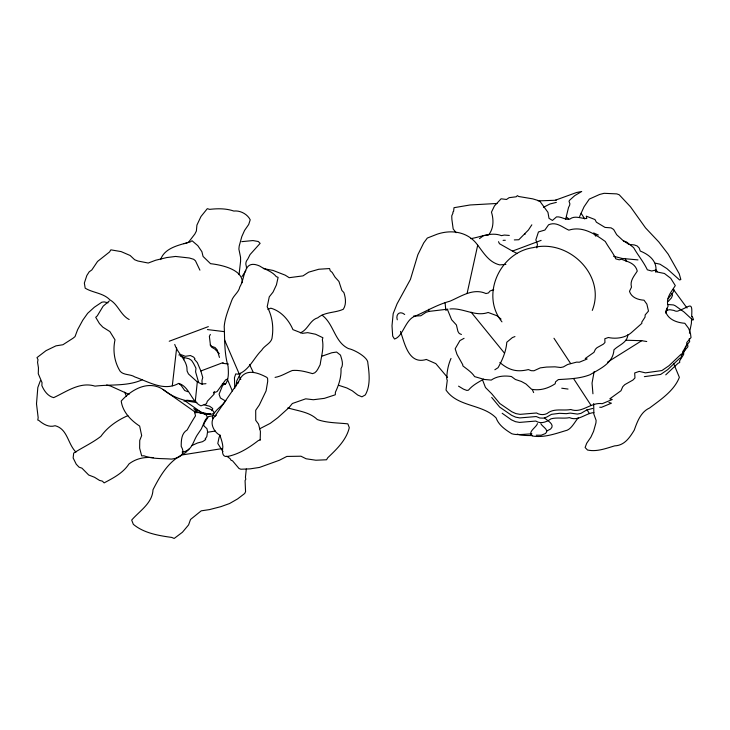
<?xml version="1.0" encoding="UTF-8"?>
<svg xmlns="http://www.w3.org/2000/svg" width="730" height="730" viewBox="0 0 730 730"><rect width="100%" height="100%" fill="white"/><g stroke="black" fill="none" stroke-linecap="round" stroke-linejoin="round"><path stroke-width="1.09" d="M691.565 318.645L691.374 323.472L689.394 333.227M428.72 311.309L428.784 309.264M224.502 400.405L220.405 397.978L219.073 394.209L222.632 385.349L226.035 383.414C229.019 378.094 228.435 371.488 228.079 366.241C224.229 353.429 224.822 339.815 224.21 326.511C224.95 317.577 228.59 309.274 231.556 300.933C233.171 295.541 238.81 292.474 239.832 286.872C245.645 277.628 242.917 258.63 259.679 266.03C265.09 269.653 271.98 271.168 276.296 276.643L278.112 277.336L276.433 284.873L273.047 292.091L269.27 296.827L267.18 306.801C272.089 315.734 273.695 326.41 272.235 336.521C272.162 343.191 264.598 345.098 261.678 350.236C253.848 357.873 249.231 370.183 238.327 374.198L235.708 373.924L234.449 377.748L234.768 388.205M464.079 338.318L459.927 340.6L455.173 348.776L456.989 354.379L462.765 364.726L462.829 365.858C466.926 369.197 471.671 372.035 474.628 376.625L484.419 379.472L491.253 380.084C497.139 375.987 504.503 375.448 511.402 376.525L515.38 379.472L521.402 381.471L525.983 383.989L531.623 389.291C540.3 390.879 548.267 388.333 555.183 383.761L555.557 381.836L558.35 379.582C569.135 378.916 580.04 378.651 590.095 374.7C599.841 368.778 613.145 363.43 613.939 349.843C618.83 344.962 627.353 342.781 627.882 334.705M685.452 346.476L685.333 349.405L681.227 355.911L681.437 357.426L679.685 358.284L667.713 369.645L660.677 374.426L644.353 376.653M214.282 391.417L214.072 394.182L207.32 401.254L206.444 403.799L200.951 405.862C190.922 401.327 189.535 386.489 178.631 383.378C164.131 391.755 148.436 381.662 134.831 376.945C129.913 373.587 121.673 375.786 119.045 369.362C114.135 360.428 112.831 349.716 115.002 339.833L109.883 331.575L102.848 327.159L99.444 323.582L95.721 317.285L97.272 315.88L103.131 306.198L109.29 300.961M242.287 282.711C242.889 269.215 220.579 264.771 210.523 263.685L203.059 256.422L201.909 251.713L197.821 245.681L192.054 240.754L190.384 241.858C179.735 244.97 164.679 247.579 160.627 259.597M239.029 274.681L240.581 261.358L240.562 257.343L238.883 249.058L239.203 246.065L241.803 236.593L244.568 230.424L248.711 224.466L250.217 219.803C247.351 214.045 240.17 210.267 233.828 211.052C225.962 208.342 217.741 208.47 209.61 209.364L207.311 208.661L200.969 216.518L196.918 225.095L196.379 231.036L194.819 234.065L188.65 242.095L187.117 242.844M195.302 401.199L197.301 381.936L188.45 373.933L187.108 371.077L186.862 367.08C185.11 358.375 177.472 352.937 174.735 344.432M205.997 413.399L201.754 412.386L193.769 408.645L197.684 412.158L194.445 411.191L195.485 415.872C192.492 420.434 189.809 425.207 187.181 429.934C181.378 433.31 181.213 440.4 181.213 446.377C186.46 455.191 178.439 458.212 171.404 459.106C162.252 458.321 152.789 459.207 143.965 455.794L141.684 455.885L139.64 448.184L139.74 440.382L141.666 435.609L139.658 426.083C130.871 420.38 122.622 411.884 121.216 401.062C131.199 389.784 148.053 379.709 163.1 389.473C173.211 397.704 184.507 401.08 196.89 402.54M172.307 385.796L176.633 347.982M142.113 379.846C127.312 386.471 110.759 384.226 95.028 386.143C80.054 381.434 66.485 391.745 53.673 397.631C47.806 396.217 44.092 390.842 41.866 385.595L42.03 382.593L38.279 373.751L38.462 367.856L37.558 362.317L38.006 359.717L36.993 357.6L46.008 350.665L55.945 345.856L62.908 344.743L73.009 338.245L75.017 336.612L77.645 329.622L82.773 320.196L87.673 313.289L94.371 307.211L101.862 302.193L104.162 301.891L108.049 302.822M594.156 371.561L592.039 383.104L592.942 393.789M235.963 386.143L236.794 380.786L240.608 373.331M211.965 410.78L212.786 408.681L211.873 407.86L209.638 406.245L204.117 404.867M75.966 452.107C67.671 443.913 67.717 428.975 55.106 425.718C48.974 427.743 43.198 424.139 38.726 420.325L37.768 420.033L38.17 417.715L36.5 403.809L37.823 387.493L40.342 380.804M191.835 445.565L197.483 443L202.548 441.677L205.103 440.017L205.778 439.004L205.112 438.949L206.8 436.686L207.594 431.64L206.937 428.692L203.862 425.836L203.944 423.519L208.433 416.62L214 415.498M536.787 247.899L537.453 244.395L536.568 241.895M691.611 316.929C692.733 300.139 689.932 306.846 678.854 310.606A5.63 4.526 56.1 0 1 673.982 310.433L669.83 309.712L667.074 310.168M467.1 293.414L477.703 245.18C468.295 231.821 451.642 229.211 437.024 234.239L427.315 238.053L423.719 242.907L417.87 254.697L410.433 279.407L397.102 303.753L393.187 313.635L392.001 325.735L392.694 336.138L394.492 339.021C402.641 336.694 404.867 321.556 413.481 316.856C425.526 311.737 437.033 304.656 449.945 301.198C461.25 296.362 473.213 287.793 485.979 293.551L488.443 292.949L490.04 290.978L493.708 289.682M565.604 219.456L568.515 207.512L569.619 205.294L569.884 203.789L569.017 201.297L569.546 200.285L574.711 195.658L581.71 191.488L576.49 192.528L555.466 200.166M451.012 358.43C448.101 364.982 446.87 371.99 446.724 378.998L447.28 380.312L446.03 390.057C457.692 407.167 482.475 403.882 496.108 417.952C498.745 425.243 505.406 429.787 511.767 433.729C517.26 435.554 525.682 433.912 531.942 433.885M592.276 310.414C606.292 275.292 568.387 238.646 533.256 247.625C500.041 252.242 480.203 295.029 501.966 321.866M322.058 315.159C334.03 324.065 334.44 341.969 348.438 348.593C354.032 349.542 368.504 357.499 367.865 363.248C369.316 373.678 370.667 385.413 365.319 394.921L361.916 396.828L357.764 395.067L352.325 390.833L346.841 387.968L338.583 385.267M183.65 359.726L184.38 357.563L180.301 356.094M514.951 336.566L512.378 337.57L506.793 342.251C506.127 351.34 502.468 359.78 498.097 367.665L494.84 369.763M260.181 440.053L260.418 431.54L258.52 424.103L255.737 420.316L255.701 410.278L259.342 404.967L266.085 390.897L267.7 381.407L267.609 378.478L266.934 377.437C257.179 372.227 244.212 367.546 238.601 381.79L214.757 416.419C208.844 422.086 213.707 432.023 219.812 435.126C221.135 438.876 222.568 442.763 222.86 446.851C222.331 450.602 221.518 457.263 227.331 456.505C238.856 454.279 249.076 447.718 258.247 440.619L260.382 439.752M267.864 309.365L270.83 308.179C281.214 311.108 288.825 320.014 292.94 329.632L302.412 333.345L307.695 332.643L315.588 334.249L322.897 337.734L322.35 339.715C324.056 348.219 321.273 356.477 320.151 364.745C318.234 367.984 316.72 373.066 312.54 373.632C305.925 371.789 299.382 369.882 292.338 370.493C286.589 372.756 281.369 376.306 275.073 377.383M674.082 289.837L672.978 292.538L668.05 298.798M673.571 363.394L679.365 377.346C674.164 390.751 660.705 399.62 649.563 408.015C640.758 411.893 637.199 421.867 634.251 430.134C629.534 437.817 624.479 445.473 614.633 445.875C605.955 448.439 596.638 452.052 587.486 450.009L585.113 447.508L586.692 443.274L590.871 437.179L593.581 431.339L595.945 422.88L596.109 420.361L593.864 414.138L593.682 403.544M237.907 383.341L238.601 381.79M579.602 216.609L584.046 206.791L589.302 199.089L599.595 194.472L604.102 193.313L616.804 193.888L619.204 194.773L630.492 206.8L645.521 227.869L658.788 241.931L668.16 254.122L679.201 273.704L680.834 279.499L679.639 279.991L666.837 268.558L660.02 264.205L655.257 263.156M226.793 456.159L230.178 458.75L231.091 460.292L232.523 460.803L239.02 468.496L240.845 469.226L250.034 468.87L259.515 467.428L279.471 460.219L286.835 456.433L300.979 456.213L306.089 458.768L315.871 460.228L326.538 459.772L327.788 457.71C336.667 449.279 346.449 439.889 349.296 427.634L347.854 423.865C337.671 422.752 327.131 423.044 317.295 419.54C309.474 411.893 297.886 410.999 287.839 407.878M665.641 313.015L666.892 310.332L666.782 308.306M210.34 334.431L209.373 336.384L210.359 344.514L211.554 347.124L214.875 349.104L219.365 353.703M259.579 428.838L270.219 423.363L277.865 417.651L288.961 407.65L292.365 403.498L305.706 398.826L313.343 399.73L324.375 398.361L335.307 394.784L335.399 392.229C338.893 384.774 341.43 376.954 341.001 368.586C343.885 364.471 341.731 359.452 340.49 355.145L336.603 352.043L331.821 352.754L322.058 356.14M220.195 435.19L219.109 437.306L217.796 443.493L222.915 451.569M199.92 270.155L195.457 260.811L193.715 259.314L189.353 257.991L175.538 256.449L166.723 257.571L155.691 260.227L148.217 263.037L137.933 261.021L134.649 259.734L130.141 255.491L121.134 251.604L110.832 249.843L109.546 251.959L97.555 261.45L91.825 269.945L89.206 271.806L86.824 275.529L84.352 283.03L85.182 288.168C93.029 292.976 103.204 292.858 109.993 299.921C118.078 304.446 120.532 315.059 129.164 319.53M537.472 423.61C536.34 427.424 526.905 432.26 532.398 435.983C543.467 437.936 554.718 433.958 565.257 430.773C571.106 429.87 574.483 422.195 578.224 417.852M531.841 224.813L528.411 230.023L518.802 239.741L514.312 239.915M222.331 448.567L181.423 455.055C167.736 462.537 159.824 476.361 152.999 489.757C152.488 503.162 139.603 510.918 131.683 520.07L133.334 524.332C143.919 533.155 158.392 535.564 171.714 537.426L174.187 538.448L182.436 532.243L188.596 524.897L190.521 519.468L201.234 510.836L209.474 509.604L220.889 506.647L229.521 503.554L237.624 498.909L244.705 493.489L245.563 491.682L245.07 480.623L245.8 479.254L245.435 477.256L246.302 468.989M242.041 276.542L245.919 270.602M668.151 301.49L671.436 297.895L672.54 295.221L671.408 293.414M686.063 345.819L689.667 341.613L689.257 338.583M189.043 449.014L185.621 452.573L182.263 454.553M225.844 400.487C221.865 406.774 214.483 409.922 212.302 417.195L213.05 418.6M127.887 415.625C117.275 420.279 107.584 426.986 100.877 436.367C92.4 442.927 82.599 447.344 73.675 453.12L73.146 457.975L76.258 464.234L79.041 467.154L81.942 468.158L88.695 475.011L94.517 477.274L99.563 480.431L102.319 481.106L104.144 482.877C113.314 477.977 123.096 473.031 128.964 463.961C136.273 458.349 144.668 456.816 153.51 457.628M483.625 379.18C478.041 382.42 472.794 385.029 468.432 390.176L466.853 390.431L463.504 389.154L458.549 386.152M543.485 207.284L549.927 203.989L556.324 202.393M479.491 238.628L483.452 235.653L488.616 234.932C493.79 228.444 493.799 219.757 491.473 212.147L494.456 205.915L501.099 198.797L506.52 199.472L509.102 197.675L516.156 196.79L517.387 195.649L518.738 196.507L532.717 198.852L539.662 200.96L547.938 212.311L549.006 218.334L552.437 220.442L556.525 216.883C561.124 216.317 565.038 220.122 569.719 219.155C575.03 214.994 581.116 218.808 586.792 218.525L586.29 216.153L594.968 219.547L596.392 222.194L605.024 227.413L611.074 227.869L613.638 229.466L616.713 234.741L623.256 240.745L628.977 244.404L634.288 244.933L637.144 245.946L639.206 248.045L640.265 251.047C649.28 254.67 657.703 261.413 655.713 272.18M214.757 416.419L216.345 415.242M665.742 374.864L678.033 363.294L679.758 362.445L679.566 360.939L683.636 354.479L683.755 351.559L687.934 346.732L687.532 343.73M300.349 332.834C307.969 329.86 309.83 319.977 317.742 317.833C325.169 311.692 335.106 313.051 343.319 309.237C346.531 304.255 345.637 297.931 343.912 292.593L341.886 290.467L338.921 281.433L335.052 277.154L332.187 272.427L330.225 270.775L329.586 268.549L318.8 269.251L308.671 272.162L303.014 275.876L289.199 277.692L285.193 275.155L273.084 270.447L263.284 268.549M607.588 362.116L641.734 340.7L646.762 341.521M470.722 238.637C480.723 237.122 491.208 231.638 501.428 235.635L504.412 235.06L509.312 235.443M547.025 430.892L550.657 428.966C555.539 424.404 547.025 420.562 544.398 417.806M227.669 378.943L225.607 379.865L217.084 391.59L213.406 392.913M183.933 401.108L186.971 400.241L195.914 401.208M182.153 452.043C191.917 451.176 192.903 441.969 196.99 435.372L201.343 428.921L204.975 420.553L207.347 417.177C205.75 411.857 198.98 412.605 194.563 412.623M178.859 354.999L181.679 354.899L185.301 356.304L190.43 355.537L193.669 357.125L194.91 358.667L194.39 359.224L197.328 362.6L200.859 370.968L223.134 362.564M498.49 241.703L499.466 243.71L512.469 251.093L541.131 240.362M169.223 341.238L208.342 326.62M592.678 408.417L586.436 410.141L580.961 413.363L577.448 414.083L570.258 413.098L566.361 413.654L559.472 413.326L551.451 414.339L546.615 417.131L543.357 418.153L539.798 418.016L536.212 416.538L519.842 417.916L515.699 417.168L511.666 415.352L499.694 407.112L491.701 397.43M210.422 413.654L206.992 413.645M593.864 412.569C585.378 413.363 578.297 421.538 569.528 417.642C563.359 418.883 557.054 417.113 550.894 418.865C546.597 422.077 540.702 424.276 535.774 421.046L519.55 422.415L515.444 421.666L511.447 419.859L502.176 413.271M183.796 243.683L186.351 243.218M517.223 434.085C521.266 435.792 527.671 435.436 532.398 435.609M207.475 432.269L215.332 431.029M413.563 316.081L420.799 315.771L425.955 312.349L428.82 311.427L447.891 309.146M449.935 309C462.875 307.558 475.312 317.085 488.151 312.467L497.02 315.762L501.072 319.129M241.758 241.648L252.936 240.562L258.301 241.511L260.126 243.364L250.062 254.56L247.68 259.26A7.574 6.67 -15.1 0 0 246.266 266.003L246.621 268.713M538.101 200.914L556.251 200.23M497.02 203.469L470.074 204.975L454.014 207.694L453.576 211.518L452.782 212.047L453.02 212.968L451.751 215.843L451.879 219.429L453.175 228.955L456.113 232.715M503.08 240.352L505.324 240.27M203.679 413.791C217.248 416.282 216.719 410.05 205.732 407.897M201.234 412.897L202.538 412.879M625.902 340.235L641.734 340.7M400.478 331.384C404.758 343.666 408.718 364.936 426.347 359.452L435.819 363.622L447.563 377.529M599.722 407.221L601.447 407.331L611.439 403.179L608.957 402.495M200.066 413.326L210.377 414.01M505.881 264.415L499.721 264.89C489.073 262.353 483.844 253.137 477.703 245.18M222.285 383.943L225.041 384.172M207.42 329.568L224.146 331.621M222.796 363.321L228.417 364.033M637.983 259.907L622.206 258.457L613.583 256.285M561.753 388.214L568.031 389.063M223.626 383.825L225.552 384.117M536.24 435.208L541.249 435.208L545.511 433.501C549.617 429.915 542.235 426.74 540.866 423.719M187.774 391.7L184.708 390.504L181.168 385.458L178.987 383.642M667.795 304.519L673.434 304.93L675.204 305.715L684.019 311.965L692.825 320.123L693.5 319.594L692.25 316.382M106.589 385.011L110.403 385.96L129.046 394.419M673.315 289.317L687.012 308.005M205.969 383.688L201.608 384.044L197.301 381.936M623.42 240.918L626.495 241.949L633.622 247.616C637.911 255.245 643.486 261.687 647.346 269.808L651.744 271.022L654.655 270.282L656.817 271.934L664.428 273.476L670.724 278.303L675.305 285.594C671.408 291.772 665.577 297.922 668.078 306.198L665.559 311.591C668.333 319.749 677.002 322.669 684.831 323.29L688.7 328.482L690.48 333.519L691.027 337.561L686.793 342.461L686.674 345.409L682.55 351.942L682.751 353.457L680.99 354.324L668.945 365.766L661.864 370.575L645.411 372.848L639.243 371.387L634.689 372.966L634.954 377.948L632.91 380.065L624.798 384.637L622.754 386.699L620.993 390.742L609.796 398.835L612.288 399.52L602.232 403.69C590.99 401.856 581.892 413.764 570.823 409.512C562.876 411.045 553.842 407.851 547.035 413.572C543.667 415.142 539.716 414.932 536.55 412.979L520.079 414.357L515.9 413.609L511.839 411.784L499.785 403.517L491.746 393.798L485.468 387.502L482.74 380.43M184.38 357.563L189.125 358.795L191.589 360.428L193.559 363.449L195.968 368.203L195.594 371.862L198.587 382.328M517.278 253.575L512.469 251.093M524.624 233.992L525.189 234.22M461.415 334.486L459.252 333.482L457.938 331.42L456.405 324.969L451.615 319.713L447.454 309.502L445.811 310.314L445.09 302.695M404.703 314.475C399.857 310.433 395.496 314.274 397.266 319.795M593.645 232.989L598.39 235.051M499.849 362.5C508.792 370.101 516.667 372.464 528.392 369.572L531.184 370.676L533.977 370.767L540.309 367.865L546.578 367.062L554.992 366.834L560.576 367.509L563.332 366.944L567.63 364.498L576.654 362.107L579.319 362.226L587.13 358.996L585.223 358.521L593.983 352.325L595.406 349.268L597.012 347.69L603.336 344.159L604.942 342.525L604.823 338.747L608.345 337.506C615.956 339.158 625.017 337.944 631.14 332.853L641.88 323.326L641.752 322.167L645.028 317.139L645.183 314.895L648.486 311.099L646.88 304.154L644.033 300.203C638.084 299.82 631.477 297.603 629.488 291.352L631.486 287.155C629.689 280.694 634.242 275.922 637.272 271.085C635.237 262.919 627.581 261.796 621.504 259.232L619.241 259.825L615.828 258.876C612.89 252.516 608.583 247.47 605.298 241.493C594.886 234.011 582.531 225.752 568.852 230.151C562.374 227.295 556.214 221.309 548.558 224.822L544.881 230.05L538.448 231.957L535.856 239.86L536.276 241.064M184.918 400.816L200.796 411.994M568.725 218.9L566.653 217.248M163.1 389.473L194.864 411.884M210.149 345.016L211.18 346.157L215.058 347.526L217.221 349.953L219.447 357.426M471.16 312.212L504.503 353.201M655.832 269.744L657.246 271.596M553.97 338.255L570.65 363.549M573.607 378.66L590.999 405.296M586.957 409.712L589.402 413.49M581.116 213.233L584.776 218.982M593.937 233.335L595.771 236.201M249.477 364.407L253.401 372.601M239.376 376.406L240.79 379.408M532.389 389.847L533.657 392.567M200.859 370.968L202.757 377.538L201.973 380.33L202.137 384.281M124.629 392.192L126.491 396.253M224.484 339.76L239.13 373.76M227.568 379.737L232.332 390.97M625.391 258.438L626.231 261.559"/></g></svg>
